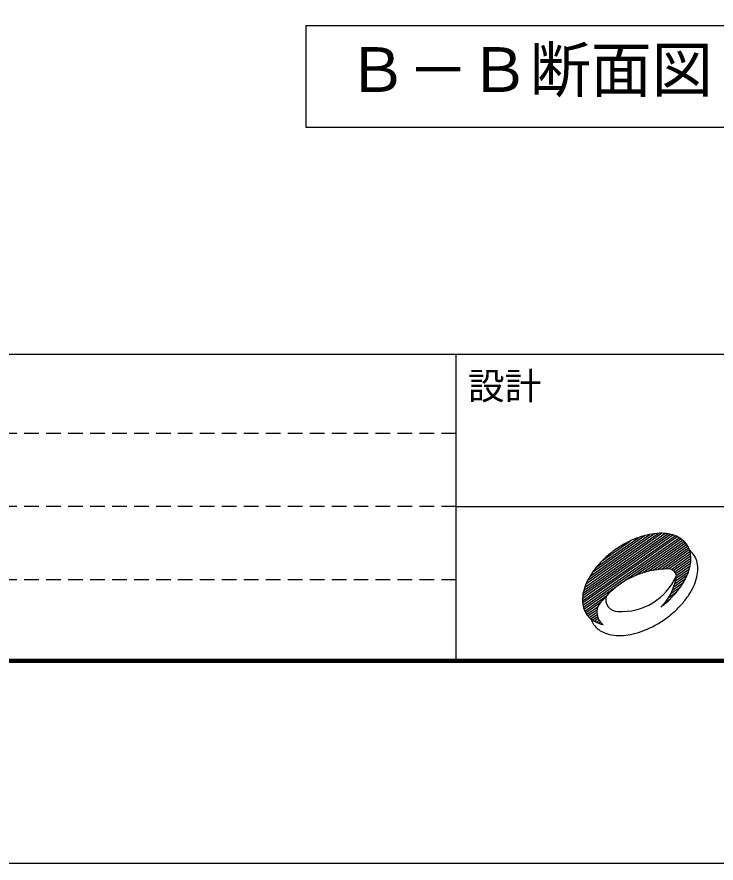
# Model space of a CAD drawing. Units: millimetres, scale not verified. Extents: x -14850 to 14850, y -10500 to 10500.
# Drawn here: x -1400 to 1465, y -10500 to -7034 of the extents above; entities that cross this region are included whole.
import ezdxf
from ezdxf.enums import TextEntityAlignment as Align

# ---------------------------------------------------------------- set-up
doc = ezdxf.new("R2010")
doc.units = ezdxf.units.MM
doc.header["$LTSCALE"] = 50
doc.linetypes.add('DASHED1', pattern=[1.8, 1.2, -0.6])
for name, color, linetype, lineweight in [('0-3_水管', 3, 'Continuous', 25), ('0-7_図面枠', 7, 'Continuous', 25), ('0-8_Axis_waku', 7, 'Continuous', 25)]:
    doc.layers.add(name, color=color, linetype=linetype, lineweight=lineweight)
doc.styles.add('ＭＳ ゴシック', font='')
doc.styles.get('ＭＳ ゴシック').set_extended_font_data('MS Gothic')

msp = doc.modelspace()

# ---------------------------------------------------------------- linework, layer by layer
at = {"layer": '0-3_水管'}
for p, q in [((-216.05, -7068.69), (-216.05, -7485.35)), ((-216.05, -7485.35), (3117.28, -7485.35))]:
    msp.add_line(p, q, dxfattribs=at)
msp.add_lwpolyline([(-216.05, -7068.69), (3117.28, -7068.69), (3117.28, -7485.35)], dxfattribs=at)
at = {"layer": '0-7_図面枠'}
msp.add_lwpolyline([(-14850, -10500), (14850, -10500), (14850, 10500), (-14850, 10500)], close=True, dxfattribs=at)
at = {"layer": '0-8_Axis_waku'}
for p, q in [((-12950, -8415), (14000, -8415)), ((399.99, -9665), (399.99, -8415)), ((399.99, -9040), (13999.99, -9040)), ((929.51, -9368.03), (1241.88, -9149.3)), ((936.05, -9353.68), (1227.54, -9149.58)), ((916.93, -9415.89), (1288.05, -9156.04)), ((917.04, -9425.59), (1297.43, -9159.23)), ((917.81, -9405.51), (1277.93, -9153.36)), ((917.96, -9434.71), (1306.06, -9162.96)), ((919.58, -9443.34), (1313.98, -9167.18)), ((919.95, -9394.25), (1266.94, -9151.28)), ((921.83, -9451.53), (1321.26, -9171.85)), ((923.59, -9460.07), (1327.94, -9176.93)), ((923.9, -9381.72), (1254.93, -9149.93)), ((939.02, -9341.84), (1213.2, -9149.85)), ((947.72, -9325.98), (1193.7, -9153.75)), ((959.26, -9308.14), (1172.98, -9158.48)), ((974.96, -9287.38), (1148.17, -9166.09)), ((999.35, -9260.53), (1114.55, -9179.87)), ((1133.93, -9322.55), (1334, -9182.46)), ((1163.67, -9311.49), (1339.45, -9188.41)), ((1187.01, -9304.92), (1344.32, -9194.76)), ((1207.05, -9300.65), (1348.62, -9201.52)), ((1224.96, -9297.88), (1352.33, -9208.68)), ((1241.33, -9296.18), (1355.45, -9216.27)), ((1336.46, -9185.02), (1350.74, -9205.4)), ((1256.53, -9295.3), (1357.97, -9224.27)), ((1270.77, -9295.1), (1360.49, -9232.27)), ((1281.96, -9297.02), (1360.96, -9241.71)), ((1289.84, -9301.27), (1361.59, -9251.03)), ((1295.7, -9306.93), (1361.49, -9260.86)), ((1299.87, -9313.78), (1360.55, -9271.29)), ((1302.25, -9321.88), (1358.65, -9282.39)), ((1295.55, -9355.87), (1346.73, -9320.03)), ((1298.56, -9343.99), (1351.89, -9306.65)), ((1300.78, -9332.67), (1355.78, -9294.17)), ((1286.37, -9381.83), (1332.72, -9349.37)), ((1291.57, -9368.42), (1339.9, -9334.58)), ((1270.16, -9412.71), (1303.88, -9389.1)), ((1279.51, -9396.4), (1320.25, -9367.87)), ((926.71, -9467.64), (1016.93, -9404.47)), ((1256.31, -9432.18), (1279.26, -9416.1)), ((930.44, -9474.8), (992, -9431.7)), ((934.74, -9481.55), (981.26, -9448.99)), ((939.63, -9487.9), (977.61, -9461.31)), ((945.08, -9493.85), (976.56, -9471.81)), ((951.15, -9499.37), (977.14, -9481.17)), ((957.84, -9504.44), (978.93, -9489.69)), ((965.13, -9509.11), (981.72, -9497.5)), ((973.06, -9513.33), (985.42, -9504.68)), ((981.7, -9517.05), (989.97, -9511.26)), ((991.18, -9520.18), (995.36, -9517.24)), ((14004, -9669.01), (-12954, -9669.01)), ((14003, -9668.01), (-12953, -9668.01)), ((14002, -9667.01), (-12952, -9667.01)), ((14001, -9666.01), (-12951, -9666.01)), ((-12950, -9665), (14000, -9665)), ((14014, -9679.01), (-12964, -9679.01)), ((14013, -9678.01), (-12963, -9678.01)), ((14012, -9677.01), (-12962, -9677.01)), ((14011, -9676.01), (-12961, -9676.01)), ((14010, -9675.01), (-12960, -9675.01)), ((14009, -9674.01), (-12959, -9674.01)), ((14008, -9673.01), (-12958, -9673.01)), ((14007, -9672.01), (-12957, -9672.01)), ((14006, -9671.01), (-12956, -9671.01)), ((14005, -9670.01), (-12955, -9670.01))]:
    msp.add_line(p, q, dxfattribs=at)
at = {"layer": '0-8_Axis_waku', "linetype": 'DASHED1'}
for p, q in [((400, -8740), (-12950, -8740)), ((400, -9040), (-12950, -9040)), ((400, -9340), (-12950, -9340))]:
    msp.add_line(p, q, dxfattribs=at)
at = {"layer": '0-8_Axis_waku'}
for centre, radius, start, end in [((1238.59, -9352.67), 203.39, 83.39651, 94.26224), ((1277.11, -9528.61), 384.77, 111.13315, 118.23608), ((1258.24, -9479.8), 332.44, 103.30403, 111.13313), ((1243.4, -9417.01), 267.92, 94.26399, 103.30405), ((1244.87, -9298.47), 148.84, 69.99609, 83.39651), ((1257.86, -9262.79), 110.86, 53.6442, 69.99609), ((1269.3, -9247.23), 91.54, 35, 53.6442), ((1290.99, -9554.46), 414.11, 124.99998, 131.7639), ((1290.99, -9554.46), 414.11, 118.23608, 124.99998), ((1269.3, -9247.23), 91.54, 16.35579, 35), ((1298.16, -9288.1), 91.34, 35.01981, 50.90445), ((1271.45, -9532.57), 384.77, 131.7639, 138.86684), ((1262.78, -9250.36), 98.69, 3.73218, 17.03671), ((1236.22, -9254.76), 125.43, 348.3591, 0.95915), ((1226.78, -9253.88), 134.86, 0.51715, 4.22578), ((1297.99, -9288.18), 91.54, 16.35579, 35), ((1232.03, -9498.15), 332.44, 138.86684, 146.69594), ((1159.72, -9240.03), 203.39, 335.73775, 346.60347), ((1180.06, -9246.96), 182.01, 347.24379, 349.53223), ((1166.43, -9243.25), 196.13, 347.57066, 348.47897), ((1279.45, -9293.62), 110.86, 0.00389, 16.35579), ((1178.11, -9462.73), 267.92, 146.69594, 155.73599), ((1268.7, -9639.53), 344.44, 89.51877, 141.29517), ((1079.57, -9228.01), 241.81, 266.05196, 337.08), ((1271.11, -9326.59), 31.49, 8.03198, 90.01068), ((1086.25, -9296.47), 217.56, 348.69109, 353.21165), ((1241.47, -9293.63), 148.84, 346.60345, 0.00388), ((1119.29, -9436.2), 203.39, 155.73775, 166.60347), ((1086.25, -9296.47), 217.56, 314.59993, 348.69109), ((1100.9, -9213.51), 267.92, 326.69594, 335.73599), ((1188.4, -9280.99), 203.39, 335.73775, 346.60347), ((1066.22, -9423.56), 148.84, 166.60347, 180.00389), ((1046.97, -9178.08), 332.44, 318.86684, 326.69594), ((1129.58, -9254.46), 267.92, 326.69594, 335.73599), ((1028.24, -9423.57), 110.86, 180.00389, 196.35579), ((1038.71, -9472.7), 62.15, 128.62967, 234.33911), ((1062.12, -9420.08), 49.18, 164.38046, 270.9435), ((1007.56, -9143.66), 384.77, 311.7639, 318.86684), ((1075.66, -9219.04), 332.44, 318.86684, 326.69594), ((1009.7, -9429.01), 91.54, 196.35579, 215), ((999.52, -9135.7), 396.06, 307.39177, 311.86528), ((1036.24, -9184.62), 384.77, 311.7639, 318.86684), ((1009.7, -9429.01), 91.54, 215, 233.6442), ((1016.7, -9162.73), 414.11, 304.99998, 311.7639), ((1038.24, -9470.1), 91.34, 199.09554, 214.98018), ((1021.15, -9413.45), 110.86, 233.6442, 249.99609), ((1038.38, -9469.96), 91.54, 215, 233.6442), ((1026.86, -9402.8), 122.83, 249.19475, 258.53928), ((1030.58, -9188.58), 384.77, 291.13315, 298.23608), ((1016.7, -9162.73), 414.11, 298.23608, 304.99998), ((1049.83, -9454.41), 110.86, 233.6442, 249.99609), ((1062.82, -9418.72), 148.84, 249.99609, 263.39651), ((1064.29, -9300.18), 267.92, 274.26399, 283.30405), ((1049.45, -9237.39), 332.44, 283.30405, 291.13315), ((1069.1, -9364.53), 203.39, 263.39651, 274.26224)]:
    msp.add_arc(centre, radius, start, end, dxfattribs=at)

# ---------------------------------------------------------------- texts
at = {"layer": '0-3_水管', "color": 4, "style": 'ＭＳ ゴシック'}
msp.add_text('Ｂ－Ｂ断面図', height=183.3, dxfattribs=at).set_placement((-48.56, -7396.66), align=Align.BOTTOM_LEFT)
at = {"layer": '0-8_Axis_waku', "style": 'ＭＳ ゴシック'}
msp.add_text('設計', height=110, dxfattribs=at).set_placement((448.59, -8633.97), align=Align.BOTTOM_LEFT)

doc.saveas('drawing.dxf')
